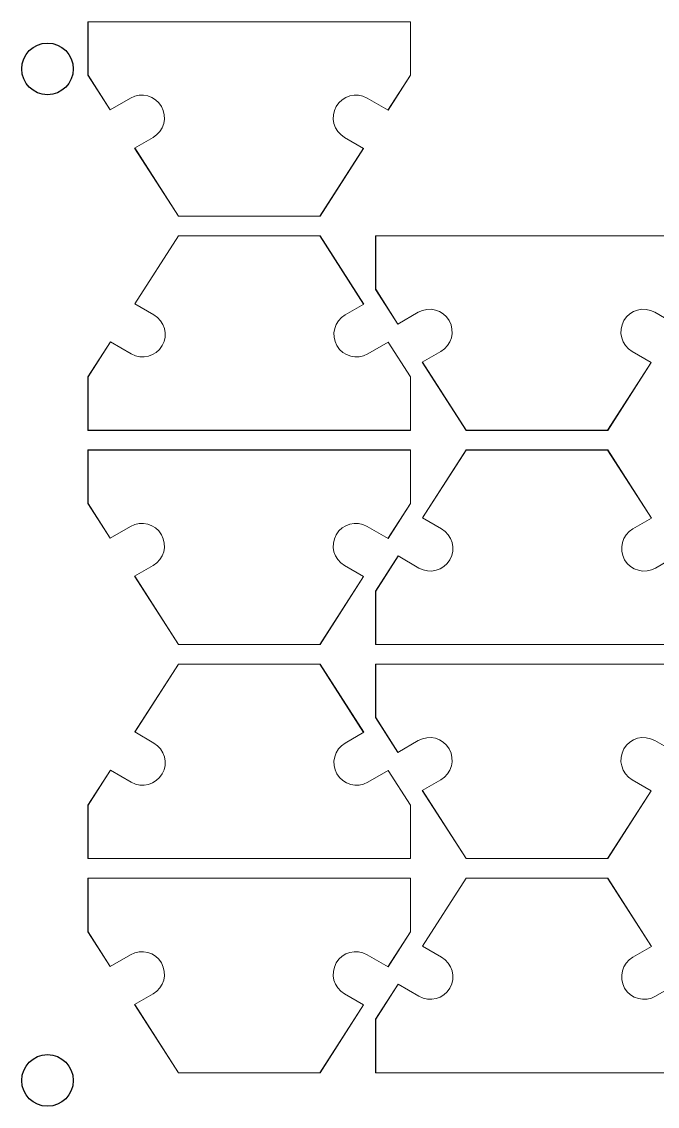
# Model space of a CAD drawing. Header units: metres. Extents: x 0 to 297, y 0 to 147.
# Drawn here: x 0 to 86.2, y 0 to 146.9 of the extents above; entities that cross this region are included whole.
import ezdxf

# ---------------------------------------------------------------- set-up
doc = ezdxf.new("R2010")
doc.units = ezdxf.units.M

msp = doc.modelspace()

# ---------------------------------------------------------------- linework, layer by layer
for centre in [(3.5, 140.5), (3.5, 3.5)]:
    msp.add_circle(centre, 3.5)
at = {"layer": 'layer 1', "color": 20, "lineweight": 9}
for points, knots in [([(52.7075, 146.8917), (52.7075, 146.8917), (8.9814, 146.8917), (8.9814, 146.8917), (8.9814, 146.8917), (8.9814, 146.8917), (8.98, 139.6442), (8.98, 139.6442), (8.98, 139.6442), (8.98, 139.6442), (12.0003, 134.9393), (12.0003, 134.9393), (12.0003, 134.9393), (12.0003, 134.9393), (14.7639, 136.5349), (14.7639, 136.5349), (14.7639, 136.5349), (16.2289, 137.3807), (18.1021, 136.8788), (18.9479, 135.4138), (18.9479, 135.4138), (19.7937, 133.9488), (19.2918, 132.0756), (17.8268, 131.2298), (17.8268, 131.2298), (17.8268, 131.2298), (15.3132, 129.7786), (15.3132, 129.7786), (15.3132, 129.7786), (15.3132, 129.7786), (21.2439, 120.54), (21.2439, 120.54), (21.2439, 120.54), (21.2439, 120.54), (40.4439, 120.54), (40.4439, 120.54), (40.4439, 120.54), (40.4439, 120.54), (46.3482, 129.7378), (46.3482, 129.7378), (46.3482, 129.7378), (46.3482, 129.7378), (43.764, 131.2298), (43.764, 131.2298), (43.764, 131.2298), (42.299, 132.0756), (41.7971, 133.9488), (42.6429, 135.4138), (42.6429, 135.4138), (43.4887, 136.8788), (45.3619, 137.3807), (46.8269, 136.5349), (46.8269, 136.5349), (46.8269, 136.5349), (49.6611, 134.8986), (49.6611, 134.8986), (49.6611, 134.8986), (49.6611, 134.8986), (52.7075, 139.6442), (52.7075, 139.6442), (52.7075, 139.6442), (52.7075, 139.6442), (52.7075, 146.8917), (52.7075, 146.8917)], [0, 0, 0, 0, 0.05882353, 0.05882353, 0.05882353, 0.05882353, 0.11764706, 0.11764706, 0.11764706, 0.11764706, 0.17647059, 0.17647059, 0.17647059, 0.17647059, 0.23529412, 0.23529412, 0.23529412, 0.23529412, 0.29411765, 0.29411765, 0.29411765, 0.29411765, 0.35294118, 0.35294118, 0.35294118, 0.35294118, 0.41176471, 0.41176471, 0.41176471, 0.41176471, 0.47058824, 0.47058824, 0.47058824, 0.47058824, 0.52941176, 0.52941176, 0.52941176, 0.52941176, 0.58823529, 0.58823529, 0.58823529, 0.58823529, 0.64705882, 0.64705882, 0.64705882, 0.64705882, 0.70588235, 0.70588235, 0.70588235, 0.70588235, 0.76470588, 0.76470588, 0.76470588, 0.76470588, 0.82352941, 0.82352941, 0.82352941, 0.82352941, 0.88235294, 0.88235294, 0.88235294, 0.88235294, 1, 1, 1, 1]), ([(52.6918, 146.8762), (52.6918, 146.8762), (8.9971, 146.8762), (8.9971, 146.8762), (8.9971, 146.8762), (8.9971, 146.8762), (8.9814, 146.8917), (8.9814, 146.8917)], [0, 0, 0, 0, 0.33333333, 0.33333333, 0.33333333, 0.33333333, 1, 1, 1, 1]), ([(52.7075, 139.6442), (52.7075, 139.6442), (52.6918, 139.6488), (52.6918, 139.6488), (52.6918, 139.6488), (52.6918, 139.6488), (52.6918, 146.8762), (52.6918, 146.8762), (52.6918, 146.8762), (52.6918, 146.8762), (52.7075, 146.8917), (52.7075, 146.8917)], [0, 0, 0, 0, 0.25, 0.25, 0.25, 0.25, 0.5, 0.5, 0.5, 0.5, 1, 1, 1, 1]), ([(8.98, 139.6442), (8.98, 139.6442), (8.9956, 139.6488), (8.9956, 139.6488), (8.9956, 139.6488), (8.9956, 139.6488), (12.0138, 134.9471), (12.0138, 134.9471)], [0, 0, 0, 0, 0.33333333, 0.33333333, 0.33333333, 0.33333333, 1, 1, 1, 1]), ([(40.4439, 120.54), (40.4439, 120.54), (40.4352, 120.5556), (40.4352, 120.5556), (40.4352, 120.5556), (40.4352, 120.5556), (46.3346, 129.7456), (46.3346, 129.7456)], [0, 0, 0, 0, 0.33333333, 0.33333333, 0.33333333, 0.33333333, 1, 1, 1, 1]), ([(21.2439, 120.54), (21.2439, 120.54), (21.2522, 120.5556), (21.2522, 120.5556), (21.2522, 120.5556), (21.2522, 120.5556), (40.4352, 120.5556), (40.4352, 120.5556)], [0, 0, 0, 0, 0.33333333, 0.33333333, 0.33333333, 0.33333333, 1, 1, 1, 1]), ([(8.98, 91.54), (8.98, 91.54), (52.7061, 91.54), (52.7061, 91.54), (52.7061, 91.54), (52.7061, 91.54), (52.7075, 98.7875), (52.7075, 98.7875), (52.7075, 98.7875), (52.7075, 98.7875), (49.6872, 103.4924), (49.6872, 103.4924), (49.6872, 103.4924), (49.6872, 103.4924), (46.9236, 101.8968), (46.9236, 101.8968), (46.9236, 101.8968), (45.4586, 101.051), (43.5854, 101.5529), (42.7396, 103.0179), (42.7396, 103.0179), (41.8938, 104.4829), (42.3957, 106.3561), (43.8607, 107.2019), (43.8607, 107.2019), (43.8607, 107.2019), (46.3743, 108.6531), (46.3743, 108.6531), (46.3743, 108.6531), (46.3743, 108.6531), (40.4436, 117.8917), (40.4436, 117.8917), (40.4436, 117.8917), (40.4436, 117.8917), (21.2436, 117.8917), (21.2436, 117.8917), (21.2436, 117.8917), (21.2436, 117.8917), (15.3393, 108.6939), (15.3393, 108.6939), (15.3393, 108.6939), (15.3393, 108.6939), (17.9235, 107.2019), (17.9235, 107.2019), (17.9235, 107.2019), (19.3885, 106.3561), (19.8904, 104.4829), (19.0446, 103.0179), (19.0446, 103.0179), (18.1988, 101.5529), (16.3256, 101.051), (14.8606, 101.8968), (14.8606, 101.8968), (14.8606, 101.8968), (12.0264, 103.5331), (12.0264, 103.5331), (12.0264, 103.5331), (12.0264, 103.5331), (8.98, 98.7875), (8.98, 98.7875), (8.98, 98.7875), (8.98, 98.7875), (8.98, 91.54), (8.98, 91.54)], [0, 0, 0, 0, 0.05882353, 0.05882353, 0.05882353, 0.05882353, 0.11764706, 0.11764706, 0.11764706, 0.11764706, 0.17647059, 0.17647059, 0.17647059, 0.17647059, 0.23529412, 0.23529412, 0.23529412, 0.23529412, 0.29411765, 0.29411765, 0.29411765, 0.29411765, 0.35294118, 0.35294118, 0.35294118, 0.35294118, 0.41176471, 0.41176471, 0.41176471, 0.41176471, 0.47058824, 0.47058824, 0.47058824, 0.47058824, 0.52941176, 0.52941176, 0.52941176, 0.52941176, 0.58823529, 0.58823529, 0.58823529, 0.58823529, 0.64705882, 0.64705882, 0.64705882, 0.64705882, 0.70588235, 0.70588235, 0.70588235, 0.70588235, 0.76470588, 0.76470588, 0.76470588, 0.76470588, 0.82352941, 0.82352941, 0.82352941, 0.82352941, 0.88235294, 0.88235294, 0.88235294, 0.88235294, 1, 1, 1, 1]), ([(21.2436, 117.8917), (21.2436, 117.8917), (21.2523, 117.8761), (21.2523, 117.8761), (21.2523, 117.8761), (21.2523, 117.8761), (15.3529, 108.6861), (15.3529, 108.6861)], [0, 0, 0, 0, 0.33333333, 0.33333333, 0.33333333, 0.33333333, 1, 1, 1, 1]), ([(40.4436, 117.8917), (40.4436, 117.8917), (40.4353, 117.8761), (40.4353, 117.8761), (40.4353, 117.8761), (40.4353, 117.8761), (21.2523, 117.8761), (21.2523, 117.8761)], [0, 0, 0, 0, 0.33333333, 0.33333333, 0.33333333, 0.33333333, 1, 1, 1, 1]), ([(91.7075, 117.8917), (91.7075, 117.8917), (47.9814, 117.8917), (47.9814, 117.8917), (47.9814, 117.8917), (47.9814, 117.8917), (47.98, 110.6442), (47.98, 110.6442), (47.98, 110.6442), (47.98, 110.6442), (51.0003, 105.9393), (51.0003, 105.9393), (51.0003, 105.9393), (51.0003, 105.9393), (53.7639, 107.5349), (53.7639, 107.5349), (53.7639, 107.5349), (55.2289, 108.3807), (57.1021, 107.8788), (57.9479, 106.4138), (57.9479, 106.4138), (58.7937, 104.9488), (58.2918, 103.0756), (56.8268, 102.2298), (56.8268, 102.2298), (56.8268, 102.2298), (54.3132, 100.7786), (54.3132, 100.7786), (54.3132, 100.7786), (54.3132, 100.7786), (60.2439, 91.54), (60.2439, 91.54), (60.2439, 91.54), (60.2439, 91.54), (79.4439, 91.54), (79.4439, 91.54), (79.4439, 91.54), (79.4439, 91.54), (85.3482, 100.7378), (85.3482, 100.7378), (85.3482, 100.7378), (85.3482, 100.7378), (82.764, 102.2298), (82.764, 102.2298), (82.764, 102.2298), (81.299, 103.0756), (80.7971, 104.9488), (81.6429, 106.4138), (81.6429, 106.4138), (82.4887, 107.8788), (84.3619, 108.3807), (85.8269, 107.5349), (85.8269, 107.5349), (85.8269, 107.5349), (88.6611, 105.8986), (88.6611, 105.8986), (88.6611, 105.8986), (88.6611, 105.8986), (91.7075, 110.6442), (91.7075, 110.6442), (91.7075, 110.6442), (91.7075, 110.6442), (91.7075, 117.8917), (91.7075, 117.8917)], [0, 0, 0, 0, 0.05882353, 0.05882353, 0.05882353, 0.05882353, 0.11764706, 0.11764706, 0.11764706, 0.11764706, 0.17647059, 0.17647059, 0.17647059, 0.17647059, 0.23529412, 0.23529412, 0.23529412, 0.23529412, 0.29411765, 0.29411765, 0.29411765, 0.29411765, 0.35294118, 0.35294118, 0.35294118, 0.35294118, 0.41176471, 0.41176471, 0.41176471, 0.41176471, 0.47058824, 0.47058824, 0.47058824, 0.47058824, 0.52941176, 0.52941176, 0.52941176, 0.52941176, 0.58823529, 0.58823529, 0.58823529, 0.58823529, 0.64705882, 0.64705882, 0.64705882, 0.64705882, 0.70588235, 0.70588235, 0.70588235, 0.70588235, 0.76470588, 0.76470588, 0.76470588, 0.76470588, 0.82352941, 0.82352941, 0.82352941, 0.82352941, 0.88235294, 0.88235294, 0.88235294, 0.88235294, 1, 1, 1, 1]), ([(91.6918, 117.8762), (91.6918, 117.8762), (47.9971, 117.8762), (47.9971, 117.8762), (47.9971, 117.8762), (47.9971, 117.8762), (47.9814, 117.8917), (47.9814, 117.8917)], [0, 0, 0, 0, 0.33333333, 0.33333333, 0.33333333, 0.33333333, 1, 1, 1, 1]), ([(47.98, 110.6442), (47.98, 110.6442), (47.9956, 110.6488), (47.9956, 110.6488), (47.9956, 110.6488), (47.9956, 110.6488), (51.0138, 105.9471), (51.0138, 105.9471)], [0, 0, 0, 0, 0.33333333, 0.33333333, 0.33333333, 0.33333333, 1, 1, 1, 1]), ([(52.7075, 98.7875), (52.7075, 98.7875), (52.6919, 98.7829), (52.6919, 98.7829), (52.6919, 98.7829), (52.6919, 98.7829), (49.6737, 103.4846), (49.6737, 103.4846)], [0, 0, 0, 0, 0.33333333, 0.33333333, 0.33333333, 0.33333333, 1, 1, 1, 1]), ([(79.4439, 91.54), (79.4439, 91.54), (79.4352, 91.5556), (79.4352, 91.5556), (79.4352, 91.5556), (79.4352, 91.5556), (85.3346, 100.7456), (85.3346, 100.7456)], [0, 0, 0, 0, 0.33333333, 0.33333333, 0.33333333, 0.33333333, 1, 1, 1, 1]), ([(8.98, 98.7875), (8.98, 98.7875), (8.9957, 98.7829), (8.9957, 98.7829), (8.9957, 98.7829), (8.9957, 98.7829), (8.9957, 91.5555), (8.9957, 91.5555), (8.9957, 91.5555), (8.9957, 91.5555), (8.98, 91.54), (8.98, 91.54)], [0, 0, 0, 0, 0.25, 0.25, 0.25, 0.25, 0.5, 0.5, 0.5, 0.5, 1, 1, 1, 1]), ([(8.9957, 91.5555), (8.9957, 91.5555), (52.6904, 91.5555), (52.6904, 91.5555), (52.6904, 91.5555), (52.6904, 91.5555), (52.7061, 91.54), (52.7061, 91.54)], [0, 0, 0, 0, 0.33333333, 0.33333333, 0.33333333, 0.33333333, 1, 1, 1, 1]), ([(60.2439, 91.54), (60.2439, 91.54), (60.2522, 91.5556), (60.2522, 91.5556), (60.2522, 91.5556), (60.2522, 91.5556), (79.4352, 91.5556), (79.4352, 91.5556)], [0, 0, 0, 0, 0.33333333, 0.33333333, 0.33333333, 0.33333333, 1, 1, 1, 1]), ([(52.7075, 88.8917), (52.7075, 88.8917), (8.9814, 88.8917), (8.9814, 88.8917), (8.9814, 88.8917), (8.9814, 88.8917), (8.98, 81.6442), (8.98, 81.6442), (8.98, 81.6442), (8.98, 81.6442), (12.0003, 76.9393), (12.0003, 76.9393), (12.0003, 76.9393), (12.0003, 76.9393), (14.7639, 78.5349), (14.7639, 78.5349), (14.7639, 78.5349), (16.2289, 79.3807), (18.1021, 78.8788), (18.9479, 77.4138), (18.9479, 77.4138), (19.7937, 75.9488), (19.2918, 74.0756), (17.8268, 73.2298), (17.8268, 73.2298), (17.8268, 73.2298), (15.3132, 71.7786), (15.3132, 71.7786), (15.3132, 71.7786), (15.3132, 71.7786), (21.2439, 62.54), (21.2439, 62.54), (21.2439, 62.54), (21.2439, 62.54), (40.4439, 62.54), (40.4439, 62.54), (40.4439, 62.54), (40.4439, 62.54), (46.3482, 71.7378), (46.3482, 71.7378), (46.3482, 71.7378), (46.3482, 71.7378), (43.764, 73.2298), (43.764, 73.2298), (43.764, 73.2298), (42.299, 74.0756), (41.7971, 75.9488), (42.6429, 77.4138), (42.6429, 77.4138), (43.4887, 78.8788), (45.3619, 79.3807), (46.8269, 78.5349), (46.8269, 78.5349), (46.8269, 78.5349), (49.6611, 76.8986), (49.6611, 76.8986), (49.6611, 76.8986), (49.6611, 76.8986), (52.7075, 81.6442), (52.7075, 81.6442), (52.7075, 81.6442), (52.7075, 81.6442), (52.7075, 88.8917), (52.7075, 88.8917)], [0, 0, 0, 0, 0.05882353, 0.05882353, 0.05882353, 0.05882353, 0.11764706, 0.11764706, 0.11764706, 0.11764706, 0.17647059, 0.17647059, 0.17647059, 0.17647059, 0.23529412, 0.23529412, 0.23529412, 0.23529412, 0.29411765, 0.29411765, 0.29411765, 0.29411765, 0.35294118, 0.35294118, 0.35294118, 0.35294118, 0.41176471, 0.41176471, 0.41176471, 0.41176471, 0.47058824, 0.47058824, 0.47058824, 0.47058824, 0.52941176, 0.52941176, 0.52941176, 0.52941176, 0.58823529, 0.58823529, 0.58823529, 0.58823529, 0.64705882, 0.64705882, 0.64705882, 0.64705882, 0.70588235, 0.70588235, 0.70588235, 0.70588235, 0.76470588, 0.76470588, 0.76470588, 0.76470588, 0.82352941, 0.82352941, 0.82352941, 0.82352941, 0.88235294, 0.88235294, 0.88235294, 0.88235294, 1, 1, 1, 1]), ([(52.6918, 88.8762), (52.6918, 88.8762), (8.9971, 88.8762), (8.9971, 88.8762), (8.9971, 88.8762), (8.9971, 88.8762), (8.9814, 88.8917), (8.9814, 88.8917)], [0, 0, 0, 0, 0.33333333, 0.33333333, 0.33333333, 0.33333333, 1, 1, 1, 1]), ([(47.98, 62.54), (47.98, 62.54), (91.7061, 62.54), (91.7061, 62.54), (91.7061, 62.54), (91.7061, 62.54), (91.7075, 69.7875), (91.7075, 69.7875), (91.7075, 69.7875), (91.7075, 69.7875), (88.6872, 74.4924), (88.6872, 74.4924), (88.6872, 74.4924), (88.6872, 74.4924), (85.9236, 72.8968), (85.9236, 72.8968), (85.9236, 72.8968), (84.4586, 72.051), (82.5854, 72.5529), (81.7396, 74.0179), (81.7396, 74.0179), (80.8938, 75.4829), (81.3957, 77.3561), (82.8607, 78.2019), (82.8607, 78.2019), (82.8607, 78.2019), (85.3743, 79.6531), (85.3743, 79.6531), (85.3743, 79.6531), (85.3743, 79.6531), (79.4436, 88.8917), (79.4436, 88.8917), (79.4436, 88.8917), (79.4436, 88.8917), (60.2436, 88.8917), (60.2436, 88.8917), (60.2436, 88.8917), (60.2436, 88.8917), (54.3393, 79.6939), (54.3393, 79.6939), (54.3393, 79.6939), (54.3393, 79.6939), (56.9235, 78.2019), (56.9235, 78.2019), (56.9235, 78.2019), (58.3885, 77.3561), (58.8904, 75.4829), (58.0446, 74.0179), (58.0446, 74.0179), (57.1988, 72.5529), (55.3256, 72.051), (53.8606, 72.8968), (53.8606, 72.8968), (53.8606, 72.8968), (51.0264, 74.5331), (51.0264, 74.5331), (51.0264, 74.5331), (51.0264, 74.5331), (47.98, 69.7875), (47.98, 69.7875), (47.98, 69.7875), (47.98, 69.7875), (47.98, 62.54), (47.98, 62.54)], [0, 0, 0, 0, 0.05882353, 0.05882353, 0.05882353, 0.05882353, 0.11764706, 0.11764706, 0.11764706, 0.11764706, 0.17647059, 0.17647059, 0.17647059, 0.17647059, 0.23529412, 0.23529412, 0.23529412, 0.23529412, 0.29411765, 0.29411765, 0.29411765, 0.29411765, 0.35294118, 0.35294118, 0.35294118, 0.35294118, 0.41176471, 0.41176471, 0.41176471, 0.41176471, 0.47058824, 0.47058824, 0.47058824, 0.47058824, 0.52941176, 0.52941176, 0.52941176, 0.52941176, 0.58823529, 0.58823529, 0.58823529, 0.58823529, 0.64705882, 0.64705882, 0.64705882, 0.64705882, 0.70588235, 0.70588235, 0.70588235, 0.70588235, 0.76470588, 0.76470588, 0.76470588, 0.76470588, 0.82352941, 0.82352941, 0.82352941, 0.82352941, 0.88235294, 0.88235294, 0.88235294, 0.88235294, 1, 1, 1, 1]), ([(52.7075, 81.6442), (52.7075, 81.6442), (52.6918, 81.6488), (52.6918, 81.6488), (52.6918, 81.6488), (52.6918, 81.6488), (52.6918, 88.8762), (52.6918, 88.8762), (52.6918, 88.8762), (52.6918, 88.8762), (52.7075, 88.8917), (52.7075, 88.8917)], [0, 0, 0, 0, 0.25, 0.25, 0.25, 0.25, 0.5, 0.5, 0.5, 0.5, 1, 1, 1, 1]), ([(60.2436, 88.8917), (60.2436, 88.8917), (60.2523, 88.8761), (60.2523, 88.8761), (60.2523, 88.8761), (60.2523, 88.8761), (54.3529, 79.6861), (54.3529, 79.6861)], [0, 0, 0, 0, 0.33333333, 0.33333333, 0.33333333, 0.33333333, 1, 1, 1, 1]), ([(79.4436, 88.8917), (79.4436, 88.8917), (79.4353, 88.8761), (79.4353, 88.8761), (79.4353, 88.8761), (79.4353, 88.8761), (60.2523, 88.8761), (60.2523, 88.8761)], [0, 0, 0, 0, 0.33333333, 0.33333333, 0.33333333, 0.33333333, 1, 1, 1, 1]), ([(8.98, 81.6442), (8.98, 81.6442), (8.9956, 81.6488), (8.9956, 81.6488), (8.9956, 81.6488), (8.9956, 81.6488), (12.0138, 76.9471), (12.0138, 76.9471)], [0, 0, 0, 0, 0.33333333, 0.33333333, 0.33333333, 0.33333333, 1, 1, 1, 1]), ([(40.4439, 62.54), (40.4439, 62.54), (40.4352, 62.5556), (40.4352, 62.5556), (40.4352, 62.5556), (40.4352, 62.5556), (46.3346, 71.7456), (46.3346, 71.7456)], [0, 0, 0, 0, 0.33333333, 0.33333333, 0.33333333, 0.33333333, 1, 1, 1, 1]), ([(47.98, 69.7875), (47.98, 69.7875), (47.9957, 69.7829), (47.9957, 69.7829), (47.9957, 69.7829), (47.9957, 69.7829), (47.9957, 62.5555), (47.9957, 62.5555), (47.9957, 62.5555), (47.9957, 62.5555), (47.98, 62.54), (47.98, 62.54)], [0, 0, 0, 0, 0.25, 0.25, 0.25, 0.25, 0.5, 0.5, 0.5, 0.5, 1, 1, 1, 1]), ([(21.2439, 62.54), (21.2439, 62.54), (21.2522, 62.5556), (21.2522, 62.5556), (21.2522, 62.5556), (21.2522, 62.5556), (40.4352, 62.5556), (40.4352, 62.5556)], [0, 0, 0, 0, 0.33333333, 0.33333333, 0.33333333, 0.33333333, 1, 1, 1, 1]), ([(47.9957, 62.5555), (47.9957, 62.5555), (91.6904, 62.5555), (91.6904, 62.5555), (91.6904, 62.5555), (91.6904, 62.5555), (91.7061, 62.54), (91.7061, 62.54)], [0, 0, 0, 0, 0.33333333, 0.33333333, 0.33333333, 0.33333333, 1, 1, 1, 1]), ([(8.98, 33.54), (8.98, 33.54), (52.7061, 33.54), (52.7061, 33.54), (52.7061, 33.54), (52.7061, 33.54), (52.7075, 40.7875), (52.7075, 40.7875), (52.7075, 40.7875), (52.7075, 40.7875), (49.6872, 45.4924), (49.6872, 45.4924), (49.6872, 45.4924), (49.6872, 45.4924), (46.9236, 43.8968), (46.9236, 43.8968), (46.9236, 43.8968), (45.4586, 43.051), (43.5854, 43.5529), (42.7396, 45.0179), (42.7396, 45.0179), (41.8938, 46.4829), (42.3957, 48.3561), (43.8607, 49.2019), (43.8607, 49.2019), (43.8607, 49.2019), (46.3743, 50.6531), (46.3743, 50.6531), (46.3743, 50.6531), (46.3743, 50.6531), (40.4436, 59.8917), (40.4436, 59.8917), (40.4436, 59.8917), (40.4436, 59.8917), (21.2436, 59.8917), (21.2436, 59.8917), (21.2436, 59.8917), (21.2436, 59.8917), (15.3393, 50.6939), (15.3393, 50.6939), (15.3393, 50.6939), (15.3393, 50.6939), (17.9235, 49.2019), (17.9235, 49.2019), (17.9235, 49.2019), (19.3885, 48.3561), (19.8904, 46.4829), (19.0446, 45.0179), (19.0446, 45.0179), (18.1988, 43.5529), (16.3256, 43.051), (14.8606, 43.8968), (14.8606, 43.8968), (14.8606, 43.8968), (12.0264, 45.5331), (12.0264, 45.5331), (12.0264, 45.5331), (12.0264, 45.5331), (8.98, 40.7875), (8.98, 40.7875), (8.98, 40.7875), (8.98, 40.7875), (8.98, 33.54), (8.98, 33.54)], [0, 0, 0, 0, 0.05882353, 0.05882353, 0.05882353, 0.05882353, 0.11764706, 0.11764706, 0.11764706, 0.11764706, 0.17647059, 0.17647059, 0.17647059, 0.17647059, 0.23529412, 0.23529412, 0.23529412, 0.23529412, 0.29411765, 0.29411765, 0.29411765, 0.29411765, 0.35294118, 0.35294118, 0.35294118, 0.35294118, 0.41176471, 0.41176471, 0.41176471, 0.41176471, 0.47058824, 0.47058824, 0.47058824, 0.47058824, 0.52941176, 0.52941176, 0.52941176, 0.52941176, 0.58823529, 0.58823529, 0.58823529, 0.58823529, 0.64705882, 0.64705882, 0.64705882, 0.64705882, 0.70588235, 0.70588235, 0.70588235, 0.70588235, 0.76470588, 0.76470588, 0.76470588, 0.76470588, 0.82352941, 0.82352941, 0.82352941, 0.82352941, 0.88235294, 0.88235294, 0.88235294, 0.88235294, 1, 1, 1, 1]), ([(21.2436, 59.8917), (21.2436, 59.8917), (21.2523, 59.8761), (21.2523, 59.8761), (21.2523, 59.8761), (21.2523, 59.8761), (15.3529, 50.6861), (15.3529, 50.6861)], [0, 0, 0, 0, 0.33333333, 0.33333333, 0.33333333, 0.33333333, 1, 1, 1, 1]), ([(40.4436, 59.8917), (40.4436, 59.8917), (40.4353, 59.8761), (40.4353, 59.8761), (40.4353, 59.8761), (40.4353, 59.8761), (21.2523, 59.8761), (21.2523, 59.8761)], [0, 0, 0, 0, 0.33333333, 0.33333333, 0.33333333, 0.33333333, 1, 1, 1, 1]), ([(91.7075, 59.8917), (91.7075, 59.8917), (47.9814, 59.8917), (47.9814, 59.8917), (47.9814, 59.8917), (47.9814, 59.8917), (47.98, 52.6442), (47.98, 52.6442), (47.98, 52.6442), (47.98, 52.6442), (51.0003, 47.9393), (51.0003, 47.9393), (51.0003, 47.9393), (51.0003, 47.9393), (53.7639, 49.5349), (53.7639, 49.5349), (53.7639, 49.5349), (55.2289, 50.3807), (57.1021, 49.8788), (57.9479, 48.4138), (57.9479, 48.4138), (58.7937, 46.9488), (58.2918, 45.0756), (56.8268, 44.2298), (56.8268, 44.2298), (56.8268, 44.2298), (54.3132, 42.7786), (54.3132, 42.7786), (54.3132, 42.7786), (54.3132, 42.7786), (60.2439, 33.54), (60.2439, 33.54), (60.2439, 33.54), (60.2439, 33.54), (79.4439, 33.54), (79.4439, 33.54), (79.4439, 33.54), (79.4439, 33.54), (85.3482, 42.7378), (85.3482, 42.7378), (85.3482, 42.7378), (85.3482, 42.7378), (82.764, 44.2298), (82.764, 44.2298), (82.764, 44.2298), (81.299, 45.0756), (80.7971, 46.9488), (81.6429, 48.4138), (81.6429, 48.4138), (82.4887, 49.8788), (84.3619, 50.3807), (85.8269, 49.5349), (85.8269, 49.5349), (85.8269, 49.5349), (88.6611, 47.8986), (88.6611, 47.8986), (88.6611, 47.8986), (88.6611, 47.8986), (91.7075, 52.6442), (91.7075, 52.6442), (91.7075, 52.6442), (91.7075, 52.6442), (91.7075, 59.8917), (91.7075, 59.8917)], [0, 0, 0, 0, 0.05882353, 0.05882353, 0.05882353, 0.05882353, 0.11764706, 0.11764706, 0.11764706, 0.11764706, 0.17647059, 0.17647059, 0.17647059, 0.17647059, 0.23529412, 0.23529412, 0.23529412, 0.23529412, 0.29411765, 0.29411765, 0.29411765, 0.29411765, 0.35294118, 0.35294118, 0.35294118, 0.35294118, 0.41176471, 0.41176471, 0.41176471, 0.41176471, 0.47058824, 0.47058824, 0.47058824, 0.47058824, 0.52941176, 0.52941176, 0.52941176, 0.52941176, 0.58823529, 0.58823529, 0.58823529, 0.58823529, 0.64705882, 0.64705882, 0.64705882, 0.64705882, 0.70588235, 0.70588235, 0.70588235, 0.70588235, 0.76470588, 0.76470588, 0.76470588, 0.76470588, 0.82352941, 0.82352941, 0.82352941, 0.82352941, 0.88235294, 0.88235294, 0.88235294, 0.88235294, 1, 1, 1, 1]), ([(91.6918, 59.8762), (91.6918, 59.8762), (47.9971, 59.8762), (47.9971, 59.8762), (47.9971, 59.8762), (47.9971, 59.8762), (47.9814, 59.8917), (47.9814, 59.8917)], [0, 0, 0, 0, 0.33333333, 0.33333333, 0.33333333, 0.33333333, 1, 1, 1, 1]), ([(47.98, 52.6442), (47.98, 52.6442), (47.9956, 52.6488), (47.9956, 52.6488), (47.9956, 52.6488), (47.9956, 52.6488), (51.0138, 47.9471), (51.0138, 47.9471)], [0, 0, 0, 0, 0.33333333, 0.33333333, 0.33333333, 0.33333333, 1, 1, 1, 1]), ([(52.7075, 40.7875), (52.7075, 40.7875), (52.6919, 40.7829), (52.6919, 40.7829), (52.6919, 40.7829), (52.6919, 40.7829), (49.6737, 45.4846), (49.6737, 45.4846)], [0, 0, 0, 0, 0.33333333, 0.33333333, 0.33333333, 0.33333333, 1, 1, 1, 1]), ([(79.4439, 33.54), (79.4439, 33.54), (79.4352, 33.5556), (79.4352, 33.5556), (79.4352, 33.5556), (79.4352, 33.5556), (85.3346, 42.7456), (85.3346, 42.7456)], [0, 0, 0, 0, 0.33333333, 0.33333333, 0.33333333, 0.33333333, 1, 1, 1, 1]), ([(8.98, 40.7875), (8.98, 40.7875), (8.9957, 40.7829), (8.9957, 40.7829), (8.9957, 40.7829), (8.9957, 40.7829), (8.9957, 33.5555), (8.9957, 33.5555), (8.9957, 33.5555), (8.9957, 33.5555), (8.98, 33.54), (8.98, 33.54)], [0, 0, 0, 0, 0.25, 0.25, 0.25, 0.25, 0.5, 0.5, 0.5, 0.5, 1, 1, 1, 1]), ([(8.9957, 33.5555), (8.9957, 33.5555), (52.6904, 33.5555), (52.6904, 33.5555), (52.6904, 33.5555), (52.6904, 33.5555), (52.7061, 33.54), (52.7061, 33.54)], [0, 0, 0, 0, 0.33333333, 0.33333333, 0.33333333, 0.33333333, 1, 1, 1, 1]), ([(60.2439, 33.54), (60.2439, 33.54), (60.2522, 33.5556), (60.2522, 33.5556), (60.2522, 33.5556), (60.2522, 33.5556), (79.4352, 33.5556), (79.4352, 33.5556)], [0, 0, 0, 0, 0.33333333, 0.33333333, 0.33333333, 0.33333333, 1, 1, 1, 1]), ([(52.7075, 30.8917), (52.7075, 30.8917), (8.9814, 30.8917), (8.9814, 30.8917), (8.9814, 30.8917), (8.9814, 30.8917), (8.98, 23.6442), (8.98, 23.6442), (8.98, 23.6442), (8.98, 23.6442), (12.0003, 18.9393), (12.0003, 18.9393), (12.0003, 18.9393), (12.0003, 18.9393), (14.7639, 20.5349), (14.7639, 20.5349), (14.7639, 20.5349), (16.2289, 21.3807), (18.1021, 20.8788), (18.9479, 19.4138), (18.9479, 19.4138), (19.7937, 17.9488), (19.2918, 16.0756), (17.8268, 15.2298), (17.8268, 15.2298), (17.8268, 15.2298), (15.3132, 13.7786), (15.3132, 13.7786), (15.3132, 13.7786), (15.3132, 13.7786), (21.2439, 4.54), (21.2439, 4.54), (21.2439, 4.54), (21.2439, 4.54), (40.4439, 4.54), (40.4439, 4.54), (40.4439, 4.54), (40.4439, 4.54), (46.3482, 13.7378), (46.3482, 13.7378), (46.3482, 13.7378), (46.3482, 13.7378), (43.764, 15.2298), (43.764, 15.2298), (43.764, 15.2298), (42.299, 16.0756), (41.7971, 17.9488), (42.6429, 19.4138), (42.6429, 19.4138), (43.4887, 20.8788), (45.3619, 21.3807), (46.8269, 20.5349), (46.8269, 20.5349), (46.8269, 20.5349), (49.6611, 18.8986), (49.6611, 18.8986), (49.6611, 18.8986), (49.6611, 18.8986), (52.7075, 23.6442), (52.7075, 23.6442), (52.7075, 23.6442), (52.7075, 23.6442), (52.7075, 30.8917), (52.7075, 30.8917)], [0, 0, 0, 0, 0.05882353, 0.05882353, 0.05882353, 0.05882353, 0.11764706, 0.11764706, 0.11764706, 0.11764706, 0.17647059, 0.17647059, 0.17647059, 0.17647059, 0.23529412, 0.23529412, 0.23529412, 0.23529412, 0.29411765, 0.29411765, 0.29411765, 0.29411765, 0.35294118, 0.35294118, 0.35294118, 0.35294118, 0.41176471, 0.41176471, 0.41176471, 0.41176471, 0.47058824, 0.47058824, 0.47058824, 0.47058824, 0.52941176, 0.52941176, 0.52941176, 0.52941176, 0.58823529, 0.58823529, 0.58823529, 0.58823529, 0.64705882, 0.64705882, 0.64705882, 0.64705882, 0.70588235, 0.70588235, 0.70588235, 0.70588235, 0.76470588, 0.76470588, 0.76470588, 0.76470588, 0.82352941, 0.82352941, 0.82352941, 0.82352941, 0.88235294, 0.88235294, 0.88235294, 0.88235294, 1, 1, 1, 1]), ([(52.6918, 30.8762), (52.6918, 30.8762), (8.9971, 30.8762), (8.9971, 30.8762), (8.9971, 30.8762), (8.9971, 30.8762), (8.9814, 30.8917), (8.9814, 30.8917)], [0, 0, 0, 0, 0.33333333, 0.33333333, 0.33333333, 0.33333333, 1, 1, 1, 1]), ([(47.98, 4.54), (47.98, 4.54), (91.7061, 4.54), (91.7061, 4.54), (91.7061, 4.54), (91.7061, 4.54), (91.7075, 11.7875), (91.7075, 11.7875), (91.7075, 11.7875), (91.7075, 11.7875), (88.6872, 16.4924), (88.6872, 16.4924), (88.6872, 16.4924), (88.6872, 16.4924), (85.9236, 14.8968), (85.9236, 14.8968), (85.9236, 14.8968), (84.4586, 14.051), (82.5854, 14.5529), (81.7396, 16.0179), (81.7396, 16.0179), (80.8938, 17.4829), (81.3957, 19.3561), (82.8607, 20.2019), (82.8607, 20.2019), (82.8607, 20.2019), (85.3743, 21.6531), (85.3743, 21.6531), (85.3743, 21.6531), (85.3743, 21.6531), (79.4436, 30.8917), (79.4436, 30.8917), (79.4436, 30.8917), (79.4436, 30.8917), (60.2436, 30.8917), (60.2436, 30.8917), (60.2436, 30.8917), (60.2436, 30.8917), (54.3393, 21.6939), (54.3393, 21.6939), (54.3393, 21.6939), (54.3393, 21.6939), (56.9235, 20.2019), (56.9235, 20.2019), (56.9235, 20.2019), (58.3885, 19.3561), (58.8904, 17.4829), (58.0446, 16.0179), (58.0446, 16.0179), (57.1988, 14.5529), (55.3256, 14.051), (53.8606, 14.8968), (53.8606, 14.8968), (53.8606, 14.8968), (51.0264, 16.5331), (51.0264, 16.5331), (51.0264, 16.5331), (51.0264, 16.5331), (47.98, 11.7875), (47.98, 11.7875), (47.98, 11.7875), (47.98, 11.7875), (47.98, 4.54), (47.98, 4.54)], [0, 0, 0, 0, 0.05882353, 0.05882353, 0.05882353, 0.05882353, 0.11764706, 0.11764706, 0.11764706, 0.11764706, 0.17647059, 0.17647059, 0.17647059, 0.17647059, 0.23529412, 0.23529412, 0.23529412, 0.23529412, 0.29411765, 0.29411765, 0.29411765, 0.29411765, 0.35294118, 0.35294118, 0.35294118, 0.35294118, 0.41176471, 0.41176471, 0.41176471, 0.41176471, 0.47058824, 0.47058824, 0.47058824, 0.47058824, 0.52941176, 0.52941176, 0.52941176, 0.52941176, 0.58823529, 0.58823529, 0.58823529, 0.58823529, 0.64705882, 0.64705882, 0.64705882, 0.64705882, 0.70588235, 0.70588235, 0.70588235, 0.70588235, 0.76470588, 0.76470588, 0.76470588, 0.76470588, 0.82352941, 0.82352941, 0.82352941, 0.82352941, 0.88235294, 0.88235294, 0.88235294, 0.88235294, 1, 1, 1, 1]), ([(52.7075, 23.6442), (52.7075, 23.6442), (52.6918, 23.6488), (52.6918, 23.6488), (52.6918, 23.6488), (52.6918, 23.6488), (52.6918, 30.8762), (52.6918, 30.8762), (52.6918, 30.8762), (52.6918, 30.8762), (52.7075, 30.8917), (52.7075, 30.8917)], [0, 0, 0, 0, 0.25, 0.25, 0.25, 0.25, 0.5, 0.5, 0.5, 0.5, 1, 1, 1, 1]), ([(60.2436, 30.8917), (60.2436, 30.8917), (60.2523, 30.8761), (60.2523, 30.8761), (60.2523, 30.8761), (60.2523, 30.8761), (54.3529, 21.6861), (54.3529, 21.6861)], [0, 0, 0, 0, 0.33333333, 0.33333333, 0.33333333, 0.33333333, 1, 1, 1, 1]), ([(79.4436, 30.8917), (79.4436, 30.8917), (79.4353, 30.8761), (79.4353, 30.8761), (79.4353, 30.8761), (79.4353, 30.8761), (60.2523, 30.8761), (60.2523, 30.8761)], [0, 0, 0, 0, 0.33333333, 0.33333333, 0.33333333, 0.33333333, 1, 1, 1, 1]), ([(8.98, 23.6442), (8.98, 23.6442), (8.9956, 23.6488), (8.9956, 23.6488), (8.9956, 23.6488), (8.9956, 23.6488), (12.0138, 18.9471), (12.0138, 18.9471)], [0, 0, 0, 0, 0.33333333, 0.33333333, 0.33333333, 0.33333333, 1, 1, 1, 1]), ([(40.4439, 4.54), (40.4439, 4.54), (40.4352, 4.5556), (40.4352, 4.5556), (40.4352, 4.5556), (40.4352, 4.5556), (46.3346, 13.7456), (46.3346, 13.7456)], [0, 0, 0, 0, 0.33333333, 0.33333333, 0.33333333, 0.33333333, 1, 1, 1, 1]), ([(47.98, 11.7875), (47.98, 11.7875), (47.9957, 11.7829), (47.9957, 11.7829), (47.9957, 11.7829), (47.9957, 11.7829), (47.9957, 4.5555), (47.9957, 4.5555), (47.9957, 4.5555), (47.9957, 4.5555), (47.98, 4.54), (47.98, 4.54)], [0, 0, 0, 0, 0.25, 0.25, 0.25, 0.25, 0.5, 0.5, 0.5, 0.5, 1, 1, 1, 1]), ([(21.2439, 4.54), (21.2439, 4.54), (21.2522, 4.5556), (21.2522, 4.5556), (21.2522, 4.5556), (21.2522, 4.5556), (40.4352, 4.5556), (40.4352, 4.5556)], [0, 0, 0, 0, 0.33333333, 0.33333333, 0.33333333, 0.33333333, 1, 1, 1, 1]), ([(47.9957, 4.5555), (47.9957, 4.5555), (91.6904, 4.5555), (91.6904, 4.5555), (91.6904, 4.5555), (91.6904, 4.5555), (91.7061, 4.54), (91.7061, 4.54)], [0, 0, 0, 0, 0.33333333, 0.33333333, 0.33333333, 0.33333333, 1, 1, 1, 1])]:
    msp.add_open_spline(points, degree=3, knots=knots, dxfattribs=at)
for points in [[(8.9971, 146.8762), (8.9971, 146.8762), (8.9956, 139.6488), (8.9956, 139.6488)], [(49.6475, 134.9064), (49.6475, 134.9064), (52.6918, 139.6488), (52.6918, 139.6488)], [(15.3266, 129.7864), (15.3266, 129.7864), (21.2522, 120.5556), (21.2522, 120.5556)], [(46.3609, 108.6453), (46.3609, 108.6453), (40.4353, 117.8761), (40.4353, 117.8761)], [(47.9971, 117.8762), (47.9971, 117.8762), (47.9956, 110.6488), (47.9956, 110.6488)], [(12.04, 103.5253), (12.04, 103.5253), (8.9957, 98.7829), (8.9957, 98.7829)], [(54.3266, 100.7864), (54.3266, 100.7864), (60.2522, 91.5556), (60.2522, 91.5556)], [(52.6904, 91.5555), (52.6904, 91.5555), (52.6919, 98.7829), (52.6919, 98.7829)], [(8.9971, 88.8762), (8.9971, 88.8762), (8.9956, 81.6488), (8.9956, 81.6488)], [(85.3609, 79.6453), (85.3609, 79.6453), (79.4353, 88.8761), (79.4353, 88.8761)], [(49.6475, 76.9064), (49.6475, 76.9064), (52.6918, 81.6488), (52.6918, 81.6488)], [(51.04, 74.5253), (51.04, 74.5253), (47.9957, 69.7829), (47.9957, 69.7829)], [(15.3266, 71.7864), (15.3266, 71.7864), (21.2522, 62.5556), (21.2522, 62.5556)], [(46.3609, 50.6453), (46.3609, 50.6453), (40.4353, 59.8761), (40.4353, 59.8761)], [(47.9971, 59.8762), (47.9971, 59.8762), (47.9956, 52.6488), (47.9956, 52.6488)], [(12.04, 45.5253), (12.04, 45.5253), (8.9957, 40.7829), (8.9957, 40.7829)], [(54.3266, 42.7864), (54.3266, 42.7864), (60.2522, 33.5556), (60.2522, 33.5556)], [(52.6904, 33.5555), (52.6904, 33.5555), (52.6919, 40.7829), (52.6919, 40.7829)], [(8.9971, 30.8762), (8.9971, 30.8762), (8.9956, 23.6488), (8.9956, 23.6488)], [(85.3609, 21.6453), (85.3609, 21.6453), (79.4353, 30.8761), (79.4353, 30.8761)], [(49.6475, 18.9064), (49.6475, 18.9064), (52.6918, 23.6488), (52.6918, 23.6488)], [(51.04, 16.5253), (51.04, 16.5253), (47.9957, 11.7829), (47.9957, 11.7829)], [(15.3266, 13.7864), (15.3266, 13.7864), (21.2522, 4.5556), (21.2522, 4.5556)]]:
    msp.add_open_spline(points, degree=3, dxfattribs=at)

doc.saveas('drawing.dxf')
